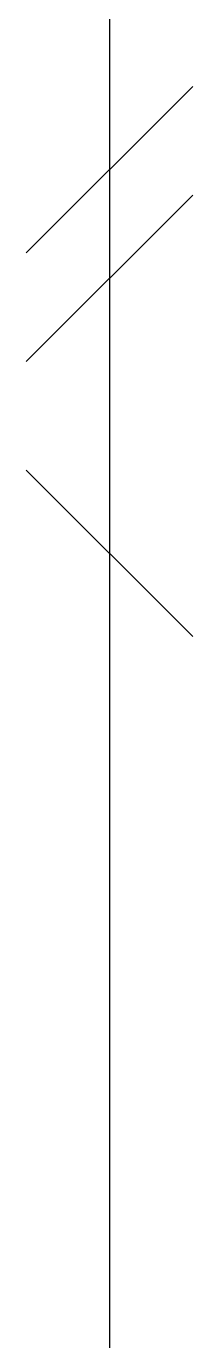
# Model space of a CAD drawing. Extents: x -9 to 600, y -23 to 65.
# Drawn here: x 268.675 to 268.762, y 29.608 to 30.293 of the extents above; entities that cross this region are included whole.
import ezdxf

# ---------------------------------------------------------------- set-up
doc = ezdxf.new("R2010")
doc.units = 0
doc.header["$LTSCALE"] = 0.8
doc.header["$MEASUREMENT"] = 0
for name, color, linetype in [('0_FIOS', 3, 'CONTINUOUS'), ('ilum', 2, 'CONTINUOUS'), ('iluminação', 2, 'CONTINUOUS')]:
    doc.layers.add(name, color=color, linetype=linetype)

# ---------------------------------------------------------------- blocks, each defined once
blk = doc.blocks.new('MONO')
at = {"layer": '0_FIOS'}
for p, q in [((-3.356, -0.78), (-1.797, 0.78)), ((0.78, -0.78), (-0.78, 0.78)), ((1.797, -0.78), (0.238, 0.78))]:
    blk.add_line(p, q, dxfattribs=at)

msp = doc.modelspace()

# ---------------------------------------------------------------- linework, layer by layer
at = {"layer": 'ilum'}
for p, q in [((268.71847, 37.25923, 2.802), (268.71847, 28.59801)), ((268.67512, 30.17465, 2.48031), (268.76181, 30.26134, 2.48031)), ((268.67512, 30.11809, 2.48031), (268.76181, 30.20478, 2.48031)), ((268.76181, 29.97484, 2.48031), (268.67512, 30.06153, 2.48031))]:
    msp.add_line(p, q, dxfattribs=at)

# ---------------------------------------------------------------- block references
at = {"layer": 'iluminação', "xscale": 0.05560094617944675, "yscale": 0.05560094617944675, "zscale": 0.05560094617944675, "rotation": 90}
msp.add_blockref('MONO', (268.71847, 30.16144, 2.48031), dxfattribs=at)

doc.saveas('drawing.dxf')
